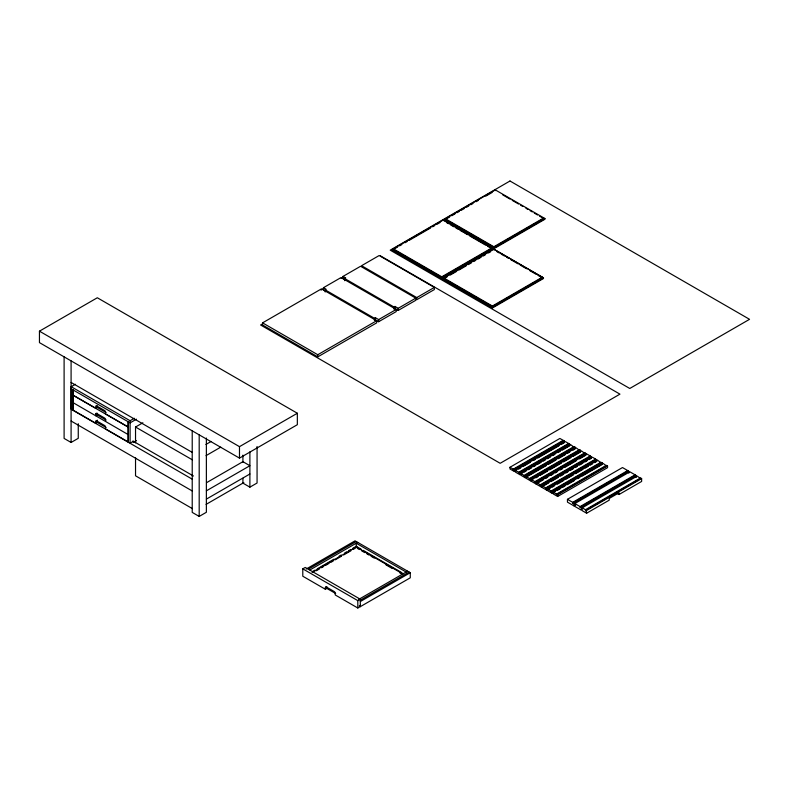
<?xml version="1.0" encoding="UTF-8"?>
<svg xmlns="http://www.w3.org/2000/svg" width="789" height="789" viewBox="0 0 789 789"><rect width="100%" height="100%" fill="white"/><g stroke="black" fill="none" stroke-linecap="round" stroke-linejoin="round"><path stroke-width="1.18" d="M39.45 331.173L97.313 297.759L297.345 413.249L297.345 424.699L239.481 458.113L39.45 342.623L39.45 331.173L239.481 446.653L297.345 413.249M192.22 479.16L71.089 409.215L71.188 386.718L75.428 384.273M73.13 395.2L95.725 408.238L97.195 407.39L106.042 412.499M97.195 414.876L95.725 415.734L95.725 414.028L97.195 413.18L97.195 414.876L106.042 419.985M262.569 322.859L321.478 288.843L376.688 320.719L376.688 322.859L317.78 356.865L262.569 324.989L262.569 322.859L317.78 354.734L376.688 320.719M325.275 290.904L323.441 289.839L323.441 287.709L341.026 277.56L396.236 309.436L396.236 311.566L378.651 321.725L375.406 319.851L375.406 317.72L374.43 318.283L325.206 289.869L325.206 291.999M344.823 279.612L342.988 278.556L342.988 276.426L360.573 266.268L415.793 298.143L415.793 300.284L398.208 310.432L394.964 308.558L393.977 309.13L393.977 307L344.754 278.576L344.754 280.706M262.717 323.766L260.597 324.989L500.167 463.301L619.947 394.145L380.387 255.833M321.024 290.105L324.2 288.271M341.164 278.478L343.284 277.255M392.172 249.482L443.26 219.983L492.869 248.634L492.869 249.314L441.781 278.803L392.172 250.162L392.172 249.482L441.781 278.123L492.869 248.634M444.246 219.421L495.334 189.922L544.943 218.563L544.943 219.243L493.855 248.742L444.246 220.101L444.246 219.421L493.855 248.062L544.943 218.563M392.172 250.162L397.597 247.026M399.619 245.862L401.848 244.58M405.033 242.736L407.154 241.513M409.205 240.329L430.518 228.021M432.638 226.798L434.769 225.565M436.869 224.352L440.075 222.508M444.246 220.101L449.671 216.965M451.791 215.742L454.977 213.898M457.018 212.724L459.228 211.452M461.269 210.268L464.534 208.385M466.595 207.191L468.784 205.929M470.846 204.736L472.976 203.503M476.171 201.668L478.341 200.416M485.748 196.136L492.149 192.447M106.042 427.47L97.195 422.371L95.725 423.22L95.725 421.513L97.195 420.665A1.391 0.799 60 0 1 97.333 420.172M325.206 289.869L326.192 289.297L323.441 287.709M344.754 278.576L345.74 278.014L342.988 276.426M64.106 356.865L64.106 438.428L71.089 442.461L78.259 438.319L78.259 423.713M71.188 386.718L130.096 420.734L134.337 418.278M136.458 419.186L130.096 422.865L71.188 388.859M135.53 442.885L135.53 427.027L142.878 422.786M136.477 440.617L133.331 442.432L133.331 441.298L130.096 443.171L130.096 420.734M491.734 248.604L441.781 277.442L393.346 249.482L393.346 248.841L441.781 276.811L491.695 247.993L491.695 248.634L487.484 246.198M493.855 246.75L543.769 217.932L543.769 218.563L493.855 247.381L445.42 219.421L445.42 218.78L493.855 246.75L493.855 247.381M442.767 278.695L493.855 249.196L543.473 277.836L543.473 278.517L492.385 308.016L442.767 279.375L442.767 278.695L492.385 307.335L543.473 277.836M393.977 307L394.964 306.428L398.208 308.302L415.793 298.143M443.951 278.695L492.385 306.655L542.329 277.817L542.29 277.205L492.385 306.024L443.951 278.053L443.951 278.695L447.136 276.85M450.223 275.075L456.693 271.337M458.813 270.104L466.25 265.814M468.311 264.621L471.556 262.747M473.637 261.553L475.806 260.301M477.887 259.098L481.112 257.234M483.213 256.021L485.363 254.778M488.539 252.953L490.669 251.721M375.406 317.72L378.651 319.584L396.236 309.436M416.77 297.581L434.354 287.423L434.354 289.563L416.77 299.712L416.77 297.581L361.559 265.706L379.144 255.547L434.354 287.423M205.899 444.483L211.156 441.445M206.057 455.628L220.742 447.146M206.826 482.523L242.913 461.683L249.896 465.717L206.373 490.837M206.373 499.121L249.896 473.992M206.057 504.408L243.831 482.602M192.22 430.833L192.22 512.396L199.193 516.42L206.373 512.278L206.373 438.023M242.913 478.262L242.913 483.124L249.896 487.158L257.066 483.016L257.066 446.495M335.7 593.535L326.853 588.426L325.384 589.275L302.789 576.226L302.789 568.859L305.244 567.439L360.257 599.206L360.356 606.633L410.27 577.814L410.27 572.715L355.05 540.84L306.211 569.037M308.45 569.106L356.233 541.52M309.919 569.954L357.703 542.368M312.957 571.315L315.067 570.092M317.178 568.879L319.289 567.656M319.949 567.271L324.565 564.608M325.265 564.204L334.063 559.125M339.063 556.235L341.193 555.012M344.625 553.03L346.736 551.817M348.62 550.722L350.75 549.499M352.87 548.266L356.233 546.323L361.066 549.124M312.049 572.518L356.825 546.669M316.221 570.792L319.476 568.908M321.488 567.745L323.727 566.453M325.699 565.318L329.033 563.385M330.966 562.281L333.283 560.94M335.177 559.845L341.489 556.196M343.6 554.983L350.967 550.732M353.077 549.509L355.178 548.296M516.529 470.293L514.408 471.526L509.99 468.972L509.99 467.266L559.894 438.457L563.178 440.351L563.178 441.031L564.322 441.002L564.322 442.708L561.137 444.542M509.99 467.266L513.274 469.159L563.178 440.351M513.274 469.159L513.274 469.84L563.77 440.686M513.274 469.84L513.856 470.185L513.856 469.504L514.408 469.82L564.322 441.002M521.933 473.42L519.813 474.643L515.395 472.088L515.395 470.392L565.299 441.574L568.583 443.467L568.583 444.148L569.717 444.128L569.717 445.824L562.291 450.115M518.659 469.07L520.779 467.847M522.9 466.615L530.336 462.324M533.522 460.49L535.642 459.257M537.773 458.034L559.006 445.775M515.395 470.392L518.669 472.286L568.583 443.467M518.669 472.286L518.669 472.966L569.175 443.812M518.669 472.966L519.261 473.301L569.717 444.128M546.452 465.5L525.218 477.759L520.799 475.205L520.799 473.508L570.703 444.69L574.579 447.61L574.579 446.929L575.122 447.245L575.122 448.951L573.001 450.174M524.064 472.187L526.184 470.964M528.305 469.741L531.49 467.897M533.62 466.674L535.741 465.451M537.861 464.218L541.047 462.384M543.177 461.151L545.298 459.928M547.418 458.705L550.604 456.861M552.734 455.638L554.854 454.415M558.04 452.57L560.16 451.347M325.384 589.275L325.384 587.578L326.853 586.72L326.853 588.426M520.799 473.508L524.074 475.402L573.988 446.584M524.074 475.402L524.074 476.083L574.579 446.929M524.074 476.083L524.665 476.428L524.665 475.747L525.218 476.063L575.122 447.245M524.665 476.428L529.971 473.361M533.157 471.516L539.528 467.838M541.658 466.615L544.844 464.77M546.964 463.547L549.085 462.324M551.215 461.092L554.401 459.257M556.521 458.034L558.642 456.801M560.772 455.578L563.957 453.744M566.078 452.511L568.208 451.288M571.394 449.444L573.514 448.221M532.743 479.653L530.622 480.886L526.194 478.331L526.194 476.625L576.108 447.817L579.974 450.726L579.974 450.046L580.526 450.361L580.526 452.067L573.1 456.358M548.582 464.277L556.008 459.987M558.139 458.754L565.565 454.464M567.695 453.241L569.816 452.008M526.194 476.625L529.478 478.519L579.392 449.71M529.478 478.519L529.478 479.199L579.974 450.046M529.478 479.199L530.07 479.544L530.07 478.864L530.622 479.179L580.526 450.361M538.562 474.643L540.692 473.41M548.118 469.12L554.489 465.441M557.675 463.607L559.805 462.374M566.177 458.695L569.362 456.861M571.483 455.638L573.603 454.405M575.733 453.182L578.919 451.338M543.453 479.712L536.027 484.002L531.599 481.448L531.599 479.751L581.513 450.933L585.379 453.853L585.379 453.172L585.931 453.488L585.931 455.184L579.56 458.863M535.928 477.818L538.049 476.586M540.179 475.363L547.605 471.072M549.736 469.849L561.413 463.104M563.533 461.881L570.97 457.581M531.599 479.751L534.883 481.645L584.797 452.827M534.883 481.645L534.883 482.326L585.379 453.172M534.883 482.326L535.475 482.661L535.475 481.98L536.027 482.296L585.931 453.488M548.858 482.829L541.432 487.119L537.003 484.564L537.003 482.868L586.917 454.05L590.192 455.943L590.192 456.624L591.336 456.604L591.336 458.31L589.215 459.533M545.584 478.479L547.704 477.256M550.89 475.422L553.01 474.189M555.14 472.966L557.261 471.743M560.446 469.899L562.567 468.676M564.697 467.453L576.374 460.707M537.003 482.868L540.287 484.762L590.192 455.943M540.287 484.762L540.287 485.442L590.783 456.289M540.287 485.442L540.879 485.777L540.879 485.097L541.432 485.422L591.336 456.604M550.012 488.401L546.826 490.245L542.408 487.691L542.408 485.985L592.322 457.176L595.596 459.07L595.596 459.75L596.74 459.721L596.74 461.427L594.62 462.65M550.988 481.606L558.415 477.315M560.545 476.083L563.731 474.248M565.851 473.015L567.972 471.792M570.102 470.569L573.287 468.725M575.408 467.502L577.528 466.279M579.659 465.046L582.844 463.212M584.965 461.989L587.085 460.756M542.408 485.985L545.692 487.878L595.596 459.07M545.692 487.878L545.692 488.559L596.188 459.405M545.692 488.559L546.284 488.904L596.74 459.721M555.417 491.517L552.231 493.362L547.813 490.807L547.813 489.111L597.717 460.293L601.593 463.202L601.593 462.522L602.145 462.847L602.145 464.543L581.966 476.191M552.142 487.178L554.263 485.945M557.448 484.111L563.819 480.432M565.94 479.209L573.376 474.909M575.497 473.686L582.933 469.396M585.053 468.173L588.239 466.329M590.369 465.106L592.49 463.883M358.768 599.384L407.617 571.187M302.789 568.859L357.802 600.616L360.257 599.206M360.238 600.232L409.087 572.035M547.813 489.111L551.097 491.005L601.001 462.186M360.356 601.524L410.27 572.715M551.097 491.005L551.097 491.685L601.593 462.522M551.097 491.685L551.679 492.02L602.145 462.847M553.217 492.228L603.121 463.409L606.997 466.329L606.997 465.648L607.55 465.964L607.55 467.67L557.636 496.478L553.217 493.924L553.217 492.228L556.501 494.121L606.406 465.303M557.547 490.294L560.732 488.46M562.853 487.227L564.973 486.004M567.104 484.781L574.53 480.481M577.716 478.647L579.846 477.424M360.257 605.262L359.676 606.277L360.257 605.942M325.384 587.578A1.391 0.799 60 0 1 326.37 587.006L334.23 591.543A1.391 0.799 60 0 1 335.207 593.249L335.207 594.945L357.802 607.994L360.257 606.573M556.501 494.121L556.501 494.802L606.997 465.648M556.501 494.802L557.083 495.137L557.083 494.456L557.636 494.782L607.55 465.964M575.901 504.654L573.85 505.838L567.459 502.149L567.459 499.319L622.482 467.552L627.728 470.579L627.728 471.26M567.459 499.319L572.706 502.346L627.728 470.579M572.706 502.346L572.706 503.027L628.31 470.925L628.863 473.134M572.706 503.027L573.297 503.362L573.297 502.682L573.85 503.007L628.863 471.24M576.473 501.538L582.824 497.869M584.935 496.646L587.055 495.423M589.166 494.2L592.342 492.375M594.462 491.152L596.573 489.93M598.693 488.707L601.869 486.872M603.979 485.649L606.1 484.426M609.266 482.602L611.386 481.379M613.507 480.156L615.617 478.933M623.024 474.653L625.144 473.43M636.23 475.491L581.217 507.258L581.217 510.089L574.826 506.41L574.826 503.569L629.849 471.802L635.096 474.83L635.096 475.52L636.23 475.491L636.23 477.384M574.826 503.569L580.073 506.597L635.096 474.83M580.073 506.597L580.073 507.278L635.687 475.175M619.04 494.496L619.04 492.79L609.216 498.461L609.216 500.167L586.621 513.215L582.203 510.661L582.203 507.82L637.216 476.063L641.082 478.972L641.082 478.292L641.635 478.617L641.635 481.448L619.04 494.496L617.57 493.648A1.391 0.799 0 0 0 617.284 493.519M582.203 507.82L585.477 509.724L640.5 477.956M585.477 509.724L585.477 510.404L641.082 478.292M585.477 510.404L586.069 510.739L641.635 478.617M502.701 194.853L510.108 199.134M512.219 200.357L518.551 204.016M520.602 205.189L522.772 206.452M525.938 208.276L528.058 209.499M530.08 210.663L532.279 211.935M534.291 213.099L537.556 214.983M539.558 216.137L543.769 218.563M443.26 220.032L491.695 247.993M493.855 249.245L542.29 277.205M446.416 222.488L448.537 223.711M450.627 224.924L453.813 226.759M455.894 227.962L458.034 229.195M460.105 230.388L463.321 232.242M464.317 232.824L467.542 234.678M469.652 235.901L485.482 245.044M497.011 251.701L499.131 252.924M501.222 254.137L504.408 255.971M506.489 257.175L508.639 258.407M510.7 259.601L518.077 263.861M520.178 265.074L526.579 268.773M529.656 270.548L536.076 274.256M538.078 275.41L542.29 277.836M581.217 507.258L580.073 507.278M406.138 572.035L356.233 543.217L356.233 547.004L402.952 573.988M363.196 550.347L365.317 551.57M365.81 551.856L370.623 554.637M371.136 554.933L374.874 557.093M375.386 557.389L380.18 560.151M380.712 560.456L387.103 564.145M387.616 564.451L389.746 565.674M390.289 565.989L396.68 569.678M397.173 569.964L401.995 572.745M71.089 382.448L192.22 452.383M357.299 548.306L359.419 549.529M361.54 550.752L364.725 552.596M366.855 553.819L368.976 555.042M371.096 556.275L374.282 558.109M385.969 564.855L392.34 568.534M399.767 572.824L401.897 574.047M135.53 427.027L192.408 459.859M128.143 426.957L105.548 413.919L105.548 412.213A1.391 0.799 60 0 0 104.572 410.517L96.712 405.97A1.391 0.799 60 0 0 95.725 406.542L95.725 408.238M73.13 395.309L128.143 427.076M73.13 402.686L128.143 434.561M132.868 441.031L193.433 476.004M95.725 423.22L73.13 410.172L73.13 390.091M71.089 421.02L192.22 490.955M192.408 508.639L135.53 475.806L135.53 457.521M359.182 605.952L360.356 606.633M628.31 470.925L628.31 471.605M586.621 513.215L586.069 510.059L586.069 510.739M573.85 503.007L573.85 505.838M557.636 494.782L557.636 496.478M552.231 493.362L551.679 491.34L551.679 492.02M546.826 490.245L546.284 488.223L546.284 488.904M541.432 485.422L541.432 487.119M536.027 482.296L536.027 484.002M530.622 479.179L530.622 480.886M525.218 476.063L525.218 477.759M519.813 474.643L519.261 472.621L519.261 473.301M514.408 469.82L514.408 471.526M495.334 189.922L495.334 190.603M493.855 248.062L493.855 248.742M493.855 249.196L493.855 249.876M492.385 306.024L492.385 306.655M492.385 307.335L492.385 308.016M443.26 219.983L443.26 220.664M441.781 276.811L441.781 277.442M441.781 278.123L441.781 278.803M398.208 308.302L398.208 310.432M394.964 306.428L394.964 308.558M378.651 319.584L378.651 321.725M374.43 318.283L374.43 320.413M357.802 600.616L357.802 607.994M317.78 354.734L317.78 356.865M249.896 451.85L249.896 487.158M242.913 455.125L242.913 462.433M239.481 446.653L239.481 458.113M199.193 434.857L199.193 516.42M128.242 421.799L128.242 442.106M128.143 421.859L128.143 441.939L105.548 428.891L105.548 427.184A1.391 0.799 60 0 0 104.572 425.488L96.712 420.951A1.391 0.799 60 0 0 95.725 421.513M105.548 421.405L105.548 419.699A1.391 0.799 60 0 0 104.572 418.002L96.712 413.466A1.391 0.799 60 0 0 95.725 414.028M97.195 405.694L97.195 407.39M97.195 420.665L97.195 422.371M73.032 389.924L73.032 410.231M71.089 360.889L71.089 442.461M509.99 181.006L390.21 250.162L629.77 388.474L749.55 319.318L509.99 181.006"/></g></svg>
